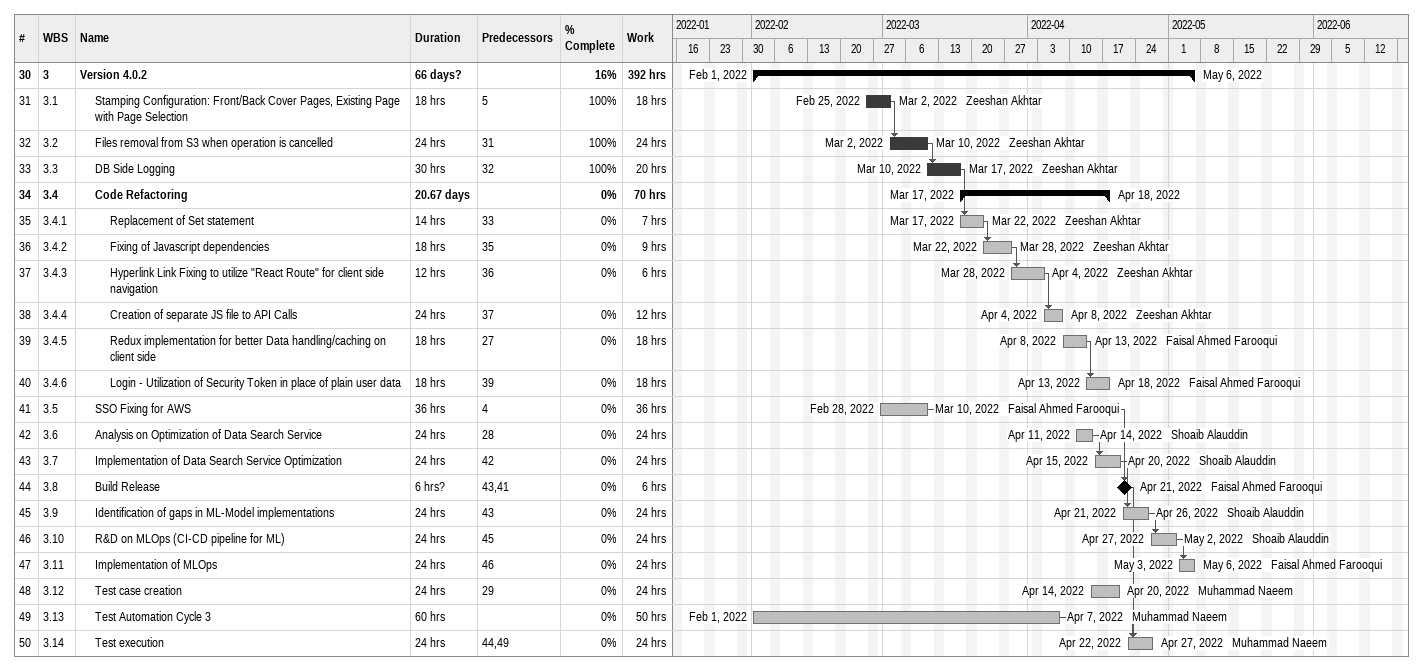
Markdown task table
| ID | WBS | Task | Duration | Start | Finish | Predecessors | Resources | % complete | Work (h) |
|---|---|---|---|---|---|---|---|---|---|
| 30 | 3 | **Version 4.0.2** | 66d? | 2022-02-01 | 2022-05-06 |  |  | 16 | 392 |
| 31 | 3.1 | Stamping Configuration: Front/Back Cover Pages, Existing Page with Page Selection | 18h | 2022-02-25 | 2022-03-02 | 5 | Zeeshan Akhtar | 100 | 18 |
| 32 | 3.2 | Files removal from S3 when operation is cancelled | 24h | 2022-03-02 | 2022-03-10 | 31 | Zeeshan Akhtar | 100 | 24 |
| 33 | 3.3 | DB Side Logging | 30h | 2022-03-10 | 2022-03-17 | 32 | Zeeshan Akhtar | 100 | 20 |
| 34 | 3.4 | **Code Refactoring** | 20.67d | 2022-03-17 | 2022-04-18 |  |  | 0 | 70 |
| 35 | 3.4.1 | Replacement of Set statement | 14h | 2022-03-17 | 2022-03-22 | 33 | Zeeshan Akhtar | 0 | 7 |
| 36 | 3.4.2 | Fixing of Javascript dependencies | 18h | 2022-03-22 | 2022-03-28 | 35 | Zeeshan Akhtar | 0 | 9 |
| 37 | 3.4.3 | Hyperlink Link Fixing to utilize "React Route" for client side navigation | 12h | 2022-03-28 | 2022-04-04 | 36 | Zeeshan Akhtar | 0 | 6 |
| 38 | 3.4.4 | Creation of separate JS file to API Calls | 24h | 2022-04-04 | 2022-04-08 | 37 | Zeeshan Akhtar | 0 | 12 |
| 39 | 3.4.5 | Redux implementation for better Data handling/caching on client side | 18h | 2022-04-08 | 2022-04-13 | 27 | Faisal Ahmed Farooqui | 0 | 18 |
| 40 | 3.4.6 | Login - Utilization of Security Token in place of plain user data | 18h | 2022-04-13 | 2022-04-18 | 39 | Faisal Ahmed Farooqui | 0 | 18 |
| 41 | 3.5 | SSO Fixing for AWS | 36h | 2022-02-28 | 2022-03-10 | 4 | Faisal Ahmed Farooqui | 0 | 36 |
| 42 | 3.6 | Analysis on Optimization of Data Search Service | 24h | 2022-04-11 | 2022-04-14 | 28 | Shoaib Alauddin | 0 | 24 |
| 43 | 3.7 | Implementation of Data Search Service Optimization | 24h | 2022-04-15 | 2022-04-20 | 42 | Shoaib Alauddin | 0 | 24 |
| 44 | 3.8 | Build Release | 6h? | 2022-04-21 | 2022-04-21 | 43, 41 | Faisal Ahmed Farooqui | 0 | 6 |
| 45 | 3.9 | Identification of gaps in ML-Model implementations | 24h | 2022-04-21 | 2022-04-26 | 43 | Shoaib Alauddin | 0 | 24 |
| 46 | 3.10 | R&D on MLOps (CI-CD pipeline for ML) | 24h | 2022-04-27 | 2022-05-02 | 45 | Shoaib Alauddin | 0 | 24 |
| 47 | 3.11 | Implementation of MLOps | 24h | 2022-05-03 | 2022-05-06 | 46 | Faisal Ahmed Farooqui | 0 | 24 |
| 48 | 3.12 | Test case creation | 24h | 2022-04-14 | 2022-04-20 | 29 | Muhammad Naeem | 0 | 24 |
| 49 | 3.13 | Test Automation Cycle 3 | 60h | 2022-02-01 | 2022-04-07 |  | Muhammad Naeem | 0 | 50 |
| 50 | 3.14 | Test execution | 24h | 2022-04-22 | 2022-04-27 | 44, 49 | Muhammad Naeem | 0 | 24 |
